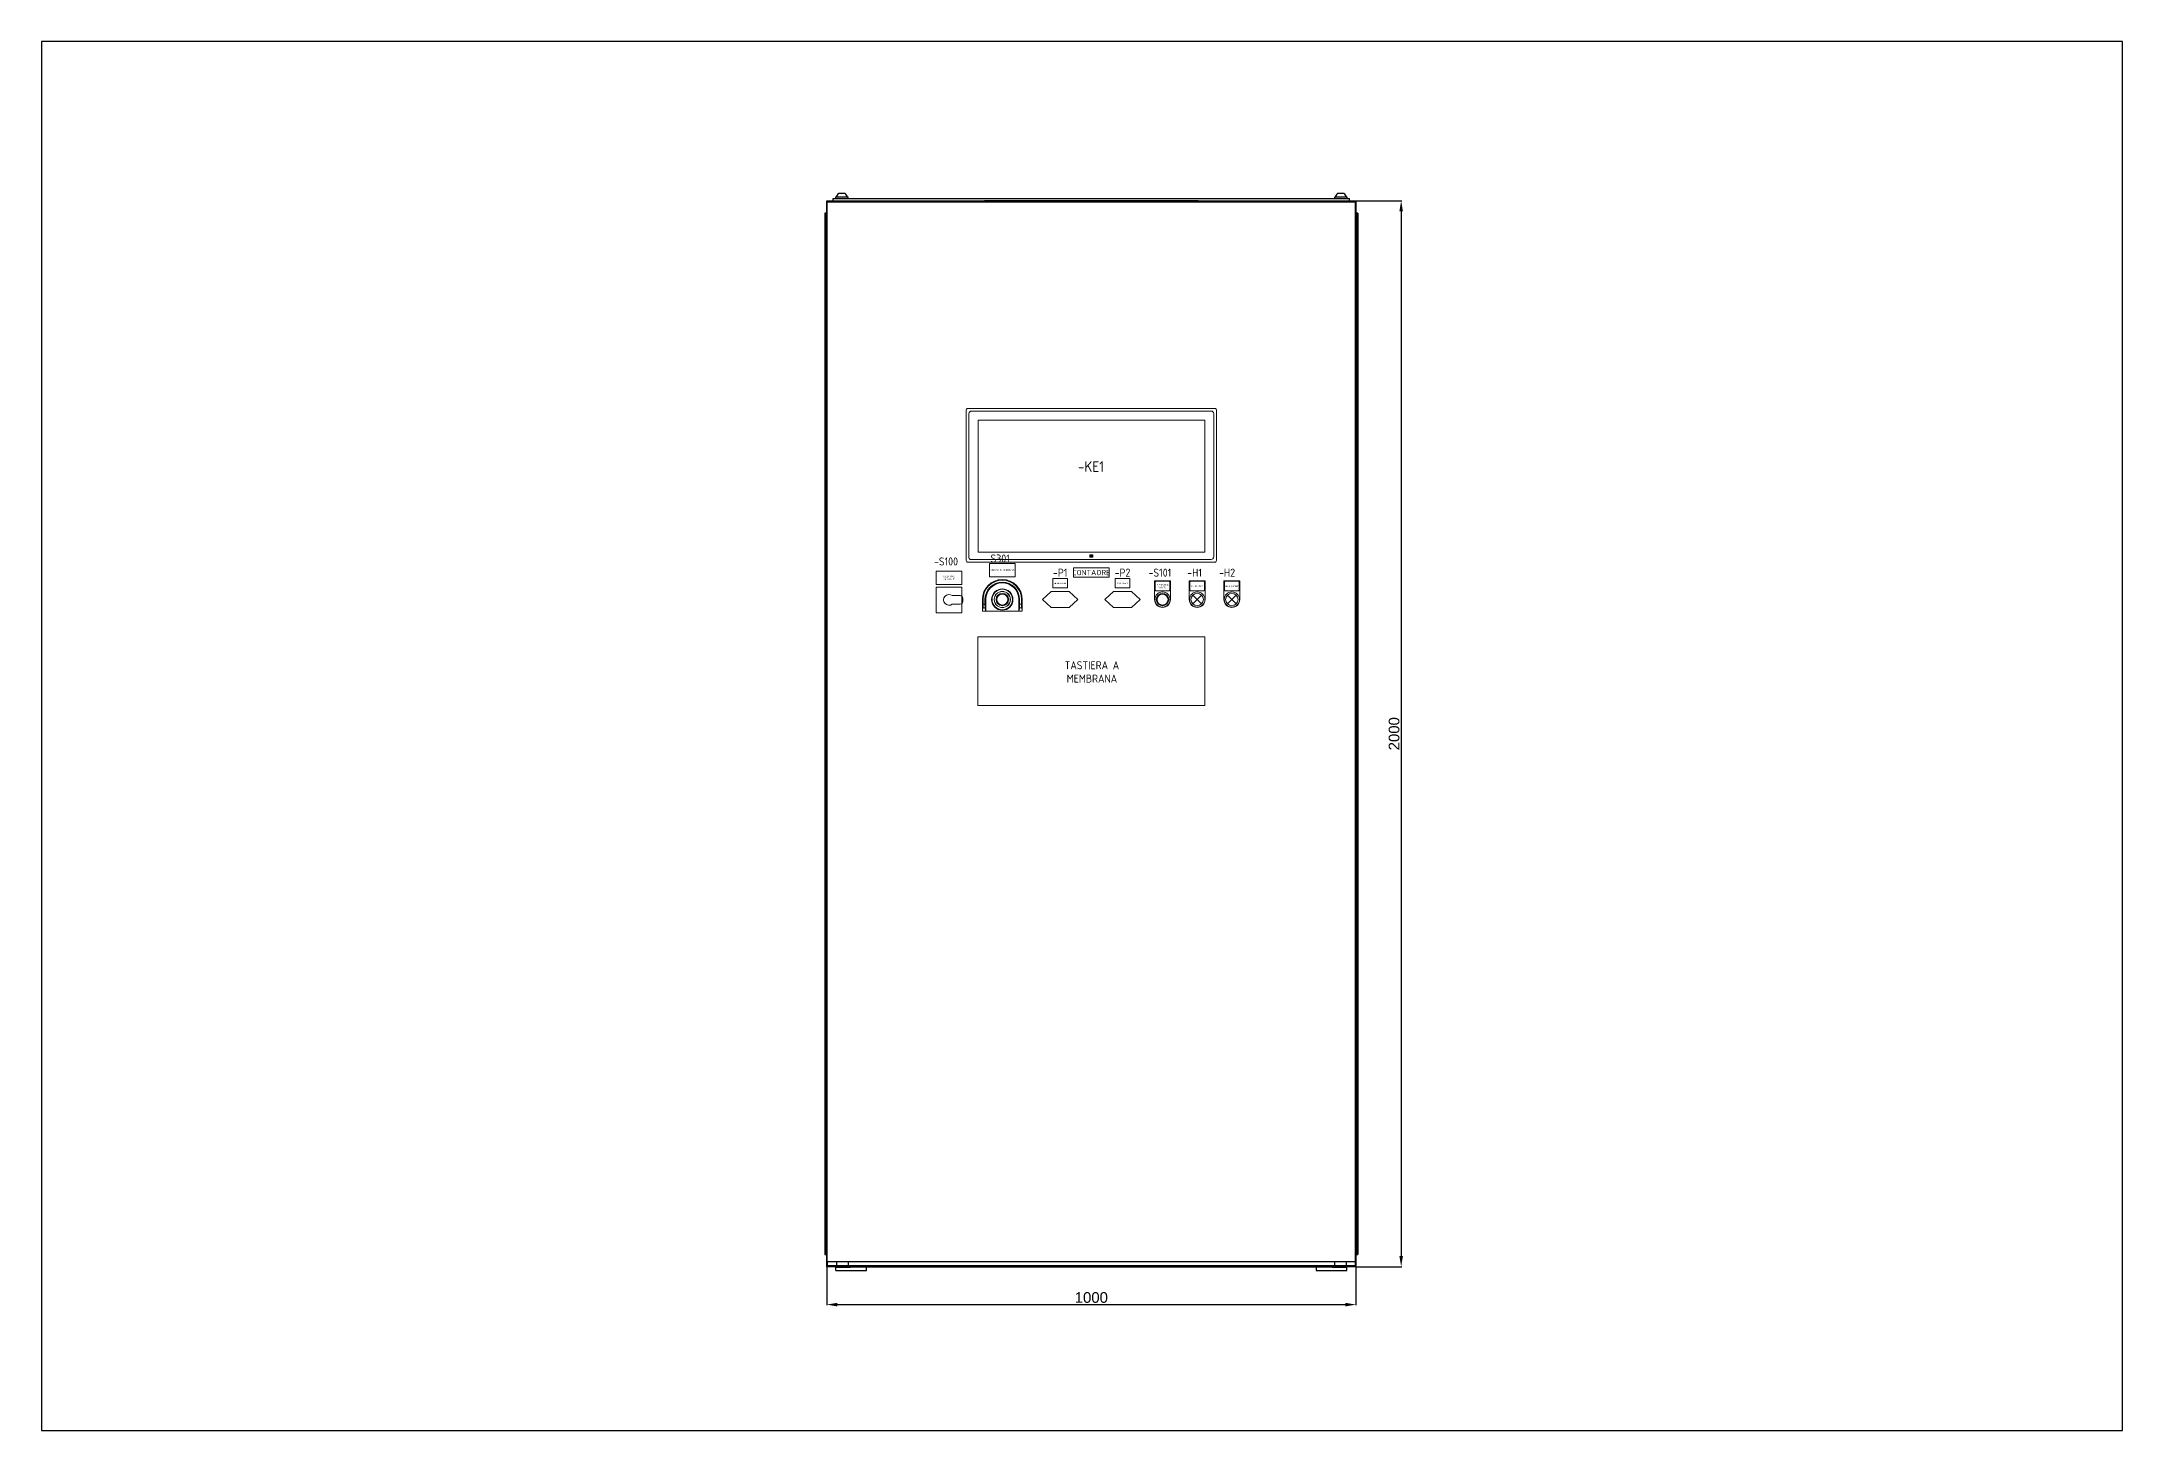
# Model space of a CAD drawing. Header units: millimetres. Extents: x 42222 to 59290, y 36233 to 38835.
# Drawn here: x 46611 to 50511, y 36233 to 38835 of the extents above; entities that cross this region are included whole.
import ezdxf
from ezdxf.enums import TextEntityAlignment as Align

# ---------------------------------------------------------------- set-up
doc = ezdxf.new("R2010")
doc.units = ezdxf.units.MM
doc.set_wipeout_variables(frame=1)
doc.layers.add('! NO PLOT !', color=7, linetype='Continuous', true_color=0xff75dd, plot=False)
doc.layers.add('000-PI-Oprema', color=30, linetype='Continuous', lineweight=5)
doc.layers.add('SI-ORMAR-Tekst', color=7, linetype='Continuous', lineweight=5)
doc.layers.add('000-PI-ORMAR', color=2, linetype='Continuous')
doc.layers.add('000-PI_TEXT', color=7, linetype='Continuous')
doc.styles.add('PI0', font='isocpeur.ttf', dxfattribs={"width": 0.9})
doc.styles.get("Standard").update_dxf_attribs({"font": 'arial.ttf'})
doc.dimstyles.new('ISO-25-lb', dxfattribs={"dimtxt": 8, "dimasz": 8, "dimexe": 1.25, "dimexo": 0.625, "dimtad": 1, "dimtxsty": 'Standard', "dimcen": 5, "dimadec": 0, "dimazin": 0, "dimtfac": 1, "dimtmove": 0, "dimatfit": 3, "dimfxl": 1, "dimarcsym": 0})

# ---------------------------------------------------------------- blocks, each defined once
blk = doc.blocks.new('*D128')
at = {"layer": '000-PI_TEXT', "color": 0, "linetype": 'Continuous', "lineweight": -2, "ltscale": 0.25, "transparency": 16777216}
for p, q in [((48082.5, 36539.4), (48082.5, 36467.7)), ((49074.5, 36539.4), (49074.5, 36467.7)), ((48102.5, 36469), (49054.5, 36469))]:
    blk.add_line(p, q, dxfattribs=at)
at = {"layer": '000-PI_TEXT', "color": 0, "ltscale": 0.25, "transparency": 16777216}
for points in [[(48102.5, 36472.3), (48102.5, 36465.6), (48082.5, 36469)], [(49054.5, 36472.3), (49054.5, 36465.6), (49074.5, 36469)]]:
    blk.add_solid(points, dxfattribs=at)
at = {"layer": 'Defpoints', "color": 0, "ltscale": 0.25, "transparency": 16777216}
for p in [(48082.5, 36540), (49074.5, 36540), (49074.5, 36469)]:
    blk.add_point(p, dxfattribs=at)
at = {"layer": '000-PI_TEXT', "color": 0, "ltscale": 0.25, "transparency": 16777216, "insert": (48578.5, 36482.2), "char_height": 20, "attachment_point": 5}
blk.add_mtext('1000', dxfattribs=at)
blk = doc.blocks.new('*D129')
at = {"layer": '000-PI_TEXT', "color": 0, "linetype": 'Continuous', "lineweight": -2, "ltscale": 0.25, "transparency": 16777216}
for p, q in [((49075.1, 38537), (49160.5, 38537)), ((49159.2, 38517), (49159.2, 36560)), ((49075.1, 36540), (49160.5, 36540))]:
    blk.add_line(p, q, dxfattribs=at)
at = {"layer": '000-PI_TEXT', "color": 0, "ltscale": 0.25, "transparency": 16777216}
for points in [[(49155.9, 38517), (49162.6, 38517), (49159.2, 38537)], [(49155.9, 36560), (49162.6, 36560), (49159.2, 36540)]]:
    blk.add_solid(points, dxfattribs=at)
at = {"layer": 'Defpoints', "color": 0, "ltscale": 0.25, "transparency": 16777216}
for p in [(49074.5, 38537), (49074.5, 36540), (49159.2, 36540)]:
    blk.add_point(p, dxfattribs=at)
at = {"layer": '000-PI_TEXT', "color": 0, "ltscale": 0.25, "transparency": 16777216, "insert": (49146, 37538.5), "char_height": 20, "attachment_point": 5, "rotation": 90}
blk.add_mtext('2000', dxfattribs=at)
blk = doc.blocks.new('podloska')
for p, q in [((43278.7, 39063.5), (43278.7, 39097.9)), ((43279.2, 39098.4), (43308, 39098.4)), ((43280, 39080.9), (43280, 39096.6)), ((43281, 39097.6), (43306.2, 39097.6)), ((43281, 39079.9), (43306.2, 39079.9)), ((43307.2, 39080.9), (43307.2, 39096.6)), ((43308.5, 39063.5), (43308.5, 39097.9))]:
    blk.add_line(p, q)
blk.add_circle((43293.6, 39063.5), 14.3)
at = {"ltscale": 0.25}
blk.add_circle((43293.6, 39063.5), 11.7, dxfattribs=at)
for centre, radius, start, end in [((43279.2, 39097.9), 0.5, 90, 179.9998), ((43281, 39096.6), 1, 90, 180.0001), ((43281, 39080.9), 1, 180, 270), ((43306.2, 39096.6), 1, 359.9999, 90), ((43306.2, 39080.9), 1, 270, 0), ((43308, 39097.9), 0.5, 0.0002, 90), ((43293.6, 39063.5), 14.9, 180, 0)]:
    blk.add_arc(centre, radius, start, end)
blk = doc.blocks.new('ESD - 3SU1051-1BA20-0AA0')
for p, q in [((43979.3, 39069.2), (43980.6, 39069.2)), ((43979.3, 39047.1), (43979.3, 39069.2)), ((43979.3, 39047.1), (43980.4, 39053.7)), ((43979.3, 39047.1), (43995.6, 39047.1)), ((43980.4, 39053.7), (43984.4, 39053.7)), ((43980.6, 39060.7), (43980.6, 39069.2)), ((43980.6, 39060.7), (43984.2, 39060.7)), ((43984.2, 39069.2), (43985.4, 39069.2)), ((43984.2, 39060.7), (43984.2, 39069.2)), ((43985.4, 39047.6), (43984.4, 39053.7)), ((43985.4, 39069.2), (43985.6, 39069.2)), ((43985.4, 39047.6), (43985.4, 39069.2)), ((43985.6, 39047.5), (43985.6, 39069.2)), ((43985.6, 39047.5), (44047.9, 39047.5)), ((43995.5, 39047.2), (44037.9, 39047.2)), ((44037.8, 39047.1), (44054.1, 39047.1)), ((44047.9, 39069.2), (44048.1, 39069.2)), ((44047.9, 39047.5), (44047.9, 39069.2)), ((44048.1, 39069.2), (44049.2, 39069.2)), ((44048.1, 39047.6), (44048.1, 39069.2)), ((44048.1, 39047.6), (44049.1, 39053.7)), ((44049.1, 39053.7), (44053, 39053.7)), ((44049.2, 39060.7), (44049.2, 39069.2)), ((44049.2, 39060.7), (44052.9, 39060.7)), ((44052.9, 39069.2), (44054.1, 39069.2)), ((44052.9, 39060.7), (44052.9, 39069.2)), ((44054.1, 39047.1), (44053, 39053.7)), ((44054.1, 39047.1), (44054.1, 39069.2))]:
    blk.add_line(p, q)
for points in [[(43980.4, 39053.7), (43980.5, 39054.1), (43980.5, 39054.7), (43980.5, 39055.6), (43980.5, 39056.7), (43980.6, 39057.9), (43980.6, 39059.2), (43980.6, 39060.7)], [(43984.2, 39060.7), (43984.2, 39059.2), (43984.2, 39057.9), (43984.3, 39056.7), (43984.3, 39055.6), (43984.3, 39054.7), (43984.3, 39054.1), (43984.4, 39053.7)], [(43985.4, 39047.6), (43985.4, 39047.6), (43985.4, 39047.6), (43985.4, 39047.6), (43985.5, 39047.6), (43985.5, 39047.6), (43985.5, 39047.5), (43985.6, 39047.5), (43985.6, 39047.5)], [(44047.9, 39047.5), (44047.9, 39047.5), (44047.9, 39047.5), (44048, 39047.6), (44048, 39047.6), (44048, 39047.6), (44048, 39047.6), (44048, 39047.6), (44048.1, 39047.6)], [(44049.1, 39053.7), (44049.1, 39054.1), (44049.1, 39054.7), (44049.2, 39055.6), (44049.2, 39056.7), (44049.2, 39057.9), (44049.2, 39059.2), (44049.2, 39060.7)], [(44052.9, 39060.7), (44052.9, 39059.2), (44052.9, 39057.9), (44052.9, 39056.7), (44052.9, 39055.6), (44053, 39054.7), (44053, 39054.1), (44053, 39053.7)]]:
    blk.add_lwpolyline(points)
for radius in [20, 19.1, 15.2, 15, 11.8, 11.7, 10.3]:
    blk.add_circle((44016.7, 39069.2), radius)
for radius, start, end in [(37.4, 0, 180), (36.2, 0, 180), (32.5, 0, 180), (31.3, 0, 180), (31.1, 0, 180), (30.5, 225.9962, 226.1678), (30.5, 313.8322, 314.0038)]:
    blk.add_arc((44016.7, 39069.2), radius, start, end)
blk = doc.blocks.new('PPC2-CW19-ADL')
at = {"ltscale": 0.25}
for p, q in [((77884, 28963.9), (77884, 28964.6)), ((77884, 28964.6), (77884.7, 28964.6)), ((77884.7, 28963.9), (77884, 28963.9)), ((77884.7, 28963.5), (77884, 28963.5)), ((77884, 28963.5), (77884, 28960.4)), ((77884, 28960.4), (77884.7, 28960.4)), ((77884.7, 28964.6), (77884.7, 28963.9)), ((77884.7, 28960.4), (77884.7, 28963.5)), ((77886.8, 28964.6), (77885.3, 28964.6)), ((77885.3, 28964.6), (77885.3, 28960.4)), ((77885.3, 28960.4), (77888.3, 28960.4)), ((77886, 28962.9), (77886, 28963.9)), ((77886, 28963.9), (77888.3, 28963.9)), ((77888.3, 28962.9), (77886, 28962.9)), ((77886, 28960.9), (77886, 28962.4)), ((77886, 28962.4), (77888.3, 28962.4)), ((77888.3, 28960.9), (77886, 28960.9)), ((77886.8, 28964.6), (77888.3, 28964.6)), ((77888.3, 28963.9), (77888.3, 28964.6)), ((77888.3, 28962.4), (77888.3, 28962.9)), ((77888.3, 28960.4), (77888.3, 28960.9)), ((77889.6, 28964.6), (77888.9, 28964.6)), ((77888.9, 28964.6), (77888.9, 28963.9)), ((77888.9, 28963.9), (77889.6, 28963.9)), ((77888.9, 28960.4), (77888.9, 28963.5)), ((77888.9, 28963.5), (77889.6, 28963.5)), ((77889.6, 28960.4), (77888.9, 28960.4)), ((77889.6, 28963.9), (77889.6, 28964.6)), ((77889.6, 28963.5), (77889.6, 28960.4))]:
    blk.add_line(p, q, dxfattribs=at)
blk.add_lwpolyline([(77655.4, 29239.1), (78118.2, 29239.1, -0.414214), (78121.2, 29236.1), (78121.2, 28953.9, -0.414214), (78118.2, 28950.9), (77655.4, 28950.9, -0.414214), (77652.4, 28953.9), (77652.4, 29236.1, -0.414214)], format="xyb", close=True, dxfattribs=at)
for points in [[(77657.4, 28959.4), (77657.4, 29229.1)], [(77662.4, 29234.1), (78111.2, 29234.1)], [(78116.2, 29229.1), (78116.2, 28960.9)], [(78111.2, 28955.9), (77660.9, 28955.9)]]:
    blk.add_lwpolyline(points, dxfattribs=at)
blk.add_lwpolyline([(77674.4, 29217.1), (78099.2, 29217.1), (78099.2, 28969.4), (77674.4, 28969.4)], close=True, dxfattribs=at)
for centre, radius, start, end in [((77662.4, 29229.1), 5, 90, 180), ((78111.2, 29229.1), 5, 0, 90), ((77660.9, 28959.4), 3.54, 180, 270), ((78111.2, 28960.9), 5, 270, 0)]:
    blk.add_arc(centre, radius, start, end, dxfattribs=at)

msp = doc.modelspace()

# ---------------------------------------------------------------- linework, layer by layer
at = {"layer": '! NO PLOT !', "ltscale": 0.25}
msp.add_lwpolyline([(46611.02, 38835.162), (46611.02, 36233.383), (50511.02, 36233.383), (50511.02, 36233.383), (50511.02, 36233.383), (50511.02, 38835.162), (46611.02, 38835.162)], dxfattribs=at)
at = {"layer": '000-PI-Oprema'}
for p, q in [((48544.92, 37832.644), (48544.92, 37848.344)), ((48545.925, 37849.344), (48611.115, 37849.344)), ((48545.925, 37831.644), (48611.115, 37831.644)), ((48612.12, 37832.644), (48612.12, 37848.344)), ((48506.507, 37812.644), (48506.507, 37828.344)), ((48507.507, 37829.344), (48532.707, 37829.344)), ((48507.507, 37811.644), (48532.707, 37811.644)), ((48533.707, 37812.644), (48533.707, 37828.344)), ((48623.333, 37812.644), (48623.333, 37828.344)), ((48624.333, 37829.344), (48649.533, 37829.344)), ((48624.333, 37811.644), (48649.533, 37811.644)), ((48650.533, 37812.644), (48650.533, 37828.344)), ((48768.61, 37798.151), (48785.172, 37781.62)), ((48785.263, 37798.143), (48768.711, 37781.604)), ((48833.61, 37798.155), (48850.172, 37781.625)), ((48850.263, 37798.148), (48833.711, 37781.609))]:
    msp.add_line(p, q, dxfattribs=at)
at = {"layer": '000-PI-Oprema', "ltscale": 0.25}
for p, q in [((48317.694, 37797.299), (48332.694, 37797.299)), ((48337.694, 37792.299), (48337.694, 37786.299)), ((48486.694, 37789.832), (48503.4, 37804.732)), ((48553.52, 37789.832), (48536.813, 37804.732)), ((48603.52, 37789.832), (48620.227, 37804.732)), ((48670.346, 37789.832), (48653.64, 37804.732)), ((48332.694, 37781.299), (48317.694, 37781.299)), ((48486.694, 37789.832), (48503.4, 37774.932)), ((48553.52, 37789.832), (48536.813, 37774.932)), ((48603.52, 37789.832), (48620.227, 37774.932)), ((48670.346, 37789.832), (48653.64, 37774.932))]:
    msp.add_line(p, q, dxfattribs=at)
at = {"layer": '000-PI-Oprema', "elevation": 0}
for points in [[(48287.694, 37843.299), (48335.694, 37843.299), (48335.694, 37818.299), (48287.694, 37818.299)], [(48387.694, 37857.324), (48435.694, 37857.324), (48435.694, 37832.324), (48387.694, 37832.324)]]:
    msp.add_lwpolyline(points, close=True, dxfattribs=at)
at = {"layer": '000-PI-Oprema', "ltscale": 0.25, "elevation": 0}
msp.add_lwpolyline([(48287.694, 37813.299), (48335.694, 37813.299), (48335.694, 37765.299), (48287.694, 37765.299)], close=True, dxfattribs=at)
for points in [[(48503.4, 37804.732), (48536.813, 37804.732)], [(48620.227, 37804.732), (48653.64, 37804.732)], [(48536.813, 37774.932), (48503.4, 37774.932)], [(48653.64, 37774.932), (48620.227, 37774.932)]]:
    msp.add_lwpolyline(points, dxfattribs=at)
at = {"layer": '000-PI-Oprema'}
msp.add_circle((48711.933, 37789.832), 10.3, dxfattribs=at)
for centre, radius, start, end in [((48545.92, 37848.344), 1, 89.953218, 180.000087), ((48545.92, 37832.644), 1, 180, 269.999978), ((48598.64, 37854.344), 5, 270, 270.046782), ((48611.12, 37848.344), 1, 359.999913, 90.046782), ((48611.12, 37832.644), 1, 270.000022, 0), ((48507.507, 37828.344), 1, 90.000022, 180.000087), ((48507.507, 37812.644), 1, 180, 269.999978), ((48532.707, 37828.344), 1, 359.999913, 89.999978), ((48532.707, 37812.644), 1, 270.000022, 0), ((48624.333, 37828.344), 1, 90.000022, 180.000087), ((48624.333, 37812.644), 1, 180, 269.999978), ((48649.533, 37828.344), 1, 359.999913, 89.999978), ((48649.533, 37812.644), 1, 270.000022, 0)]:
    msp.add_arc(centre, radius, start, end, dxfattribs=at)
at = {"layer": '000-PI-Oprema', "ltscale": 0.25}
for centre, radius, start, end in [((48311.694, 37789.299), 10, 53.130102, 306.869898), ((48332.694, 37792.299), 5, 0, 90), ((48332.694, 37786.299), 5, 270, 0)]:
    msp.add_arc(centre, radius, start, end, dxfattribs=at)
at = {"layer": '000-PI-ORMAR'}
for p, q in [((48082.52, 38537.028), (48094.77, 38537.028)), ((48082.52, 38513.89), (48082.52, 38537.028)), ((48082.532, 38534.528), (48082.532, 36550.028)), ((48378.52, 38534.528), (48082.532, 38534.528)), ((48084.02, 38534.528), (48084.02, 38535.528)), ((48084.02, 38535.528), (48094.77, 38535.528)), ((48094.77, 38534.528), (48094.77, 38541.028)), ((48094.77, 38541.028), (48378.52, 38541.028)), ((48094.77, 38537.028), (48378.52, 38537.028)), ((48094.77, 38535.528), (48378.52, 38535.528)), ((48123.02, 38543.928), (48099.02, 38543.928)), ((48099.02, 38543.928), (48099.02, 38541.028)), ((48117.02, 38550.528), (48105.02, 38550.528)), ((48123.02, 38541.028), (48123.02, 38543.928)), ((48778.52, 38541.028), (49062.27, 38541.028)), ((48778.52, 38537.028), (49062.27, 38537.028)), ((48778.52, 38535.528), (49062.27, 38535.528)), ((49074.532, 38534.528), (48778.52, 38534.528)), ((49058.02, 38543.928), (49034.02, 38543.928)), ((49034.02, 38543.928), (49034.02, 38541.028)), ((49052.02, 38550.528), (49040.02, 38550.528)), ((49058.02, 38541.028), (49058.02, 38543.928)), ((49062.27, 38534.528), (49062.27, 38541.028)), ((49062.27, 38537.028), (49074.52, 38537.028)), ((49062.27, 38535.528), (49073.02, 38535.528)), ((49073.02, 38535.528), (49073.02, 38534.528)), ((49073.02, 38534.528), (49073.02, 36550.028)), ((49074.52, 38537.028), (49074.52, 38534.528)), ((49074.52, 38534.528), (49074.52, 36550.028)), ((49074.532, 36550.028), (49074.532, 38534.528)), ((48079.02, 38514.028), (48079.02, 36563.028)), ((48081.739, 38514.028), (48079.02, 38514.028)), ((48082.532, 38513.888), (48081.739, 38514.028)), ((48081.739, 38514.028), (48081.739, 36563.028)), ((49075.301, 38514.028), (49074.532, 38513.892)), ((49078.02, 38514.028), (49075.301, 38514.028)), ((49075.301, 38514.028), (49075.301, 36563.028)), ((49078.02, 38514.028), (49078.02, 36563.028)), ((48079.02, 36563.028), (48082.532, 36563.028)), ((48082.52, 36540.028), (48082.52, 36563.028)), ((48082.532, 36550.028), (48378.52, 36550.028)), ((48084.02, 36541.528), (48084.02, 36550.028)), ((48101.02, 36550.028), (48101.02, 36539.028)), ((48123.02, 36550.028), (48123.02, 36539.028)), ((48778.52, 36550.028), (49074.532, 36550.028)), ((49034.02, 36550.028), (49034.02, 36539.028)), ((49056.02, 36550.028), (49056.02, 36539.028)), ((49073.02, 36550.028), (49073.02, 36541.528)), ((49074.52, 36550.028), (49074.52, 36540.028)), ((49074.532, 36563.028), (49078.02, 36563.028)), ((48101.02, 36540.028), (48082.52, 36540.028)), ((48101.02, 36541.528), (48084.02, 36541.528)), ((48099.558, 36539.028), (48101.02, 36539.028)), ((48099.558, 36533.028), (48099.558, 36539.028)), ((48099.558, 36533.028), (48157.21, 36533.028)), ((48378.52, 36541.528), (48101.02, 36541.528)), ((48378.52, 36540.028), (48101.02, 36540.028)), ((48101.02, 36539.028), (48105.278, 36539.028)), ((48105.278, 36539.028), (48127.389, 36539.028)), ((48378.52, 36539.028), (48127.389, 36539.028)), ((48157.21, 36533.028), (48157.21, 36539.028)), ((49056.02, 36541.528), (48778.52, 36541.528)), ((49056.02, 36540.028), (48778.52, 36540.028)), ((49029.651, 36539.028), (48778.52, 36539.028)), ((48999.83, 36539.028), (48999.83, 36533.028)), ((48999.83, 36533.028), (49057.481, 36533.028)), ((49029.651, 36539.028), (49051.762, 36539.028)), ((49051.762, 36539.028), (49056.02, 36539.028)), ((49073.02, 36541.528), (49056.02, 36541.528)), ((49074.52, 36540.028), (49056.02, 36540.028)), ((49056.02, 36539.028), (49057.481, 36539.028)), ((49057.481, 36533.028), (49057.481, 36539.028))]:
    msp.add_line(p, q, dxfattribs=at)
at = {"layer": '000-PI-ORMAR', "ltscale": 0.25}
for p, q in [((48378.52, 38541.028), (48778.52, 38541.028)), ((48778.52, 38537.028), (48378.52, 38537.028)), ((48378.52, 38535.528), (48778.52, 38535.528)), ((48778.52, 38534.528), (48378.52, 38534.528)), ((48378.52, 36550.028), (48778.52, 36550.028)), ((48778.52, 36541.528), (48378.52, 36541.528)), ((48378.52, 36540.028), (48778.52, 36540.028)), ((48778.52, 36539.028), (48378.52, 36539.028))]:
    msp.add_line(p, q, dxfattribs=at)
at = {"layer": '000-PI-ORMAR'}
for centre, start, end in [((48111.415, 38541.333), 124.82083, 166.605416), ((48110.625, 38541.333), 13.394584, 55.17917), ((49046.415, 38541.333), 124.82083, 166.605416), ((49045.625, 38541.333), 13.394584, 55.17917)]:
    msp.add_arc(centre, 11.2, start, end, dxfattribs=at)

# ---------------------------------------------------------------- block references
at = {"layer": '000-PI-Oprema'}
for name, p in [('PPC2-CW19-ADL', (-29308.254, 8909.034)), ('podloska', (5418.337, -1273.518)), ('podloska', (5483.337, -1273.518)), ('podloska', (5548.337, -1273.518))]:
    msp.add_blockref(name, p, dxfattribs=at)
at = {"layer": '000-PI-Oprema', "ltscale": 0.25}
msp.add_blockref('ESD - 3SU1051-1BA20-0AA0', (4394.968, -1279.228), dxfattribs=at)

# ---------------------------------------------------------------- texts
at = {"layer": '000-PI_TEXT', "style": 'PI0', "width": 0.9}
for s, p in [('-S301', (48403.056, 37866.89)), ('-S100', (48306.121, 37861.317)), ('-P1', (48520.107, 37840.253)), ('-P2', (48636.933, 37840.353)), ('-S101', (48706.996, 37840.253)), ('-H1', (48771.996, 37840.253)), ('-H2', (48832.946, 37840.248))]:
    msp.add_text(s, height=15, dxfattribs=at).set_placement(p, align=Align.MIDDLE)
at = {"layer": '000-PI_TEXT', "linetype": 'Continuous', "char_height": 3, "width": 48, "attachment_point": 4, "style": 'PI0'}
for s, insert in [('\\pxqc;SELETTORE^JAE AI E M', (48287.694, 37830.799)), ('\\pxqc;ARRESTO DI EMERGENZA', (48387.694, 37844.824))]:
    msp.add_mtext(s, dxfattribs=dict(at, insert=insert))
at = {"layer": '000-PI_TEXT', "attachment_point": 5, "style": 'PI0'}
for s, insert, char_height, width in [('{\\fISOCPEUR|b0|i0|c238|p34;CONTAORE}', (48578.52, 37840.494), 10, 27.2), ('GENERAZIONE', (48520.107, 37820.494), 2.5, 27.2), ('POMPAGGIO', (48636.933, 37820.494), 2.5, 27.2), ('{\\fISOCPEUR|b0|i0|c238|p34;RIPRISTINO BLOCCO}', (48711.933, 37814.832), 3, 24.5), ('{\\fISOCPEUR|b0|i0|c238|p34;IN BLOCCO}', (48776.933, 37814.828), 3, 24.5), ('{\\fISOCPEUR|b0|i0|c238|p34;IN ALLARME}', (48841.933, 37814.832), 3, 24.5)]:
    msp.add_mtext(s, dxfattribs=dict(at, insert=insert, char_height=char_height, width=width))
at = {"layer": 'SI-ORMAR-Tekst', "style": 'PI0', "width": 0.9}
msp.add_text('-KE1', height=20, dxfattribs=at).set_placement((48577.815, 38039.028), align=Align.MIDDLE)

# ---------------------------------------------------------------- dimensions: what is measured, and where the dimension line sits
at = {"layer": '000-PI_TEXT', "ltscale": 0.25}
dim = msp.add_linear_dim(base=(49159.219, 36540.028), p1=(49074.52, 38537.028), p2=(49074.52, 36540.028), angle=90, text='2000', dimstyle='ISO-25-lb', override={"dimtxt": 20, "dimasz": 20, "dimgap": 3}, dxfattribs=at)
dim.commit()
dim.dimension.update_dxf_attribs({"geometry": '*D129', "text_midpoint": (49146.008, 37538.528)})
dim = msp.add_linear_dim(base=(49074.52, 36468.979), p1=(48082.52, 36540.028), p2=(49074.52, 36540.028), text='1000', dimstyle='ISO-25-lb', override={"dimtxt": 20, "dimasz": 20, "dimgap": 3}, dxfattribs=at)
dim.commit()
dim.dimension.update_dxf_attribs({"geometry": '*D128', "text_midpoint": (48578.52, 36482.191)})

# ---------------------------------------------------------------- next in the draw order: wipeouts: each hides what was drawn before it
msp.add_wipeout([(48365.82, 37719.836), (48791.22, 37719.836), (48791.22, 37591.436), (48365.82, 37591.432)]).dxf.layer = '000-PI-Oprema'

# ---------------------------------------------------------------- next in the draw order: linework, layer by layer
at = {"layer": '000-PI-Oprema', "ltscale": 0.25}
msp.add_lwpolyline([(48365.82, 37719.836), (48791.22, 37719.836), (48791.22, 37591.436), (48365.82, 37591.436)], close=True, dxfattribs=at)

# ---------------------------------------------------------------- next in the draw order: texts
at = {"layer": '000-PI_TEXT', "insert": (48579.61, 37654.272), "char_height": 15, "width": 177.97513, "attachment_point": 5, "style": 'PI0'}
msp.add_mtext('TASTIERA A MEMBRANA', dxfattribs=at)

doc.saveas('drawing.dxf')
